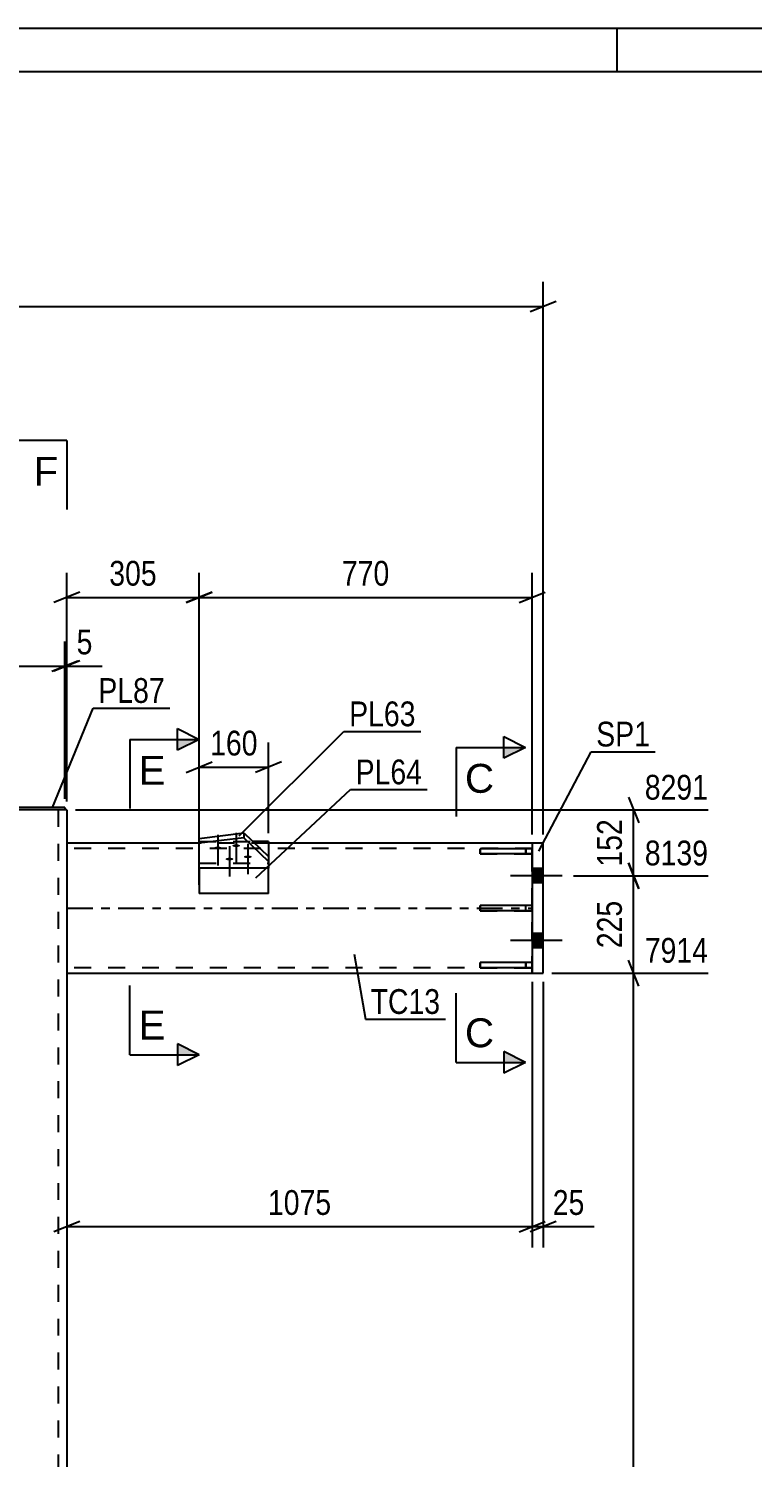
# Model space of a CAD drawing. Header units: millimetres. Extents: x 0 to 841, y 0 to 594.
# Drawn here: x 143 to 226.6, y 428.8 to 594 of the extents above; entities that cross this region are included whole.
import ezdxf

# ---------------------------------------------------------------- set-up
doc = ezdxf.new("R2010")
doc.units = ezdxf.units.MM
doc.linetypes.add('DXK_LINE_DOT2', pattern=[3.9198, 1.9599, -1.9599])
doc.linetypes.add('DXK_LINE_DOT3', pattern=[5.9187, 2.979, -0.9799, 0.9799, -0.9799])
doc.styles.add('Arial', font='arial.ttf', dxfattribs={"height": 0.2})
doc.styles.add('Arial Narrow', font='ARIALN.TTF', dxfattribs={"height": 0.2})

# ---------------------------------------------------------------- blocks, each defined once
blk = doc.blocks.new('Unknown-682121855-1161')
at = {"color": 5, "linetype": 'Continuous'}
for p, q in [((841, 594), (0, 594)), ((211, 589), (211, 594)), ((836, 589), (5, 589))]:
    blk.add_line(p, q, dxfattribs=at)
blk = doc.blocks.new('Part-682121855-5999 - 5917')
at = {"color": 2, "linetype": 'Continuous'}
for p, q in [((122.7, 503.98), (131.2, 503.98)), ((122.7, 503.98), (122.7, 503.68)), ((147.2, 503.98), (138.7, 503.98)), ((147.2, 503.98), (147.2, 503.68)), ((122.7, 503.68), (123.53, 503.68)), ((147.2, 503.68), (146.36, 503.68))]:
    blk.add_line(p, q, dxfattribs=at)
at = {"color": 7, "linetype": 'DXK_LINE_DOT2'}
for p, q in [((138.7, 503.98), (131.2, 503.98)), ((146.36, 503.68), (123.53, 503.68))]:
    blk.add_line(p, q, dxfattribs=at)
blk = doc.blocks.new('Part-682121855-5923 - 5917')
at = {"color": 2, "linetype": 'Continuous'}
for p, q in [((162.72, 499.83), (147.45, 499.83)), ((201.2, 499.83), (170.74, 499.83)), ((147.45, 484.83), (201.2, 484.83))]:
    blk.add_line(p, q, dxfattribs=at)
at = {"color": 7, "linetype": 'DXK_LINE_DOT2'}
for p, q in [((147.45, 499.83), (147.45, 484.83)), ((201.2, 499.23), (147.45, 499.23)), ((170.74, 499.83), (162.72, 499.83)), ((201.2, 484.83), (201.2, 499.83)), ((201.2, 485.43), (147.45, 485.43))]:
    blk.add_line(p, q, dxfattribs=at)
at = {"color": 7, "linetype": 'DXK_LINE_DOT3'}
blk.add_line((147.45, 492.33), (201.2, 492.33), dxfattribs=at)
blk = doc.blocks.new('Part-682121855-6006 - 5917')
at = {"color": 2, "linetype": 'Continuous'}
for p, q in [((201.2, 499.2), (195.2, 499.2)), ((195.2, 498.6), (195.2, 499.2)), ((201.2, 499.2), (201.2, 498.6)), ((201.2, 498.6), (195.2, 498.6))]:
    blk.add_line(p, q, dxfattribs=at)
at = {"color": 7, "linetype": 'DXK_LINE_DOT2'}
blk.add_line((200.45, 498.6), (200.45, 499.2), dxfattribs=at)
blk = doc.blocks.new('Part-682121855-6007 - 5917')
at = {"color": 2, "linetype": 'Continuous'}
for p, q in [((201.2, 486.05), (195.2, 486.05)), ((195.2, 485.45), (195.2, 486.05)), ((201.2, 486.05), (201.2, 485.45)), ((201.2, 485.45), (195.2, 485.45))]:
    blk.add_line(p, q, dxfattribs=at)
at = {"color": 7, "linetype": 'DXK_LINE_DOT2'}
blk.add_line((200.45, 485.45), (200.45, 486.05), dxfattribs=at)
blk = doc.blocks.new('Part-682121855-6021 - 5917')
at = {"color": 7, "linetype": 'DXK_LINE_DOT2'}
for p, q in [((162.72, 496.97), (162.72, 500.02)), ((162.72, 500.02), (168.96, 500.02)), ((170.74, 498.31), (170.74, 496.97))]:
    blk.add_line(p, q, dxfattribs=at)
at = {"color": 2, "linetype": 'Continuous'}
for p, q in [((170.74, 500.02), (168.96, 500.02)), ((170.74, 500.02), (170.74, 498.31)), ((162.72, 496.97), (162.72, 494.02)), ((170.74, 494.02), (170.74, 496.97)), ((170.74, 494.02), (162.72, 494.02))]:
    blk.add_line(p, q, dxfattribs=at)
blk = doc.blocks.new('Part-682121855-6004 - 5917')
at = {"color": 2, "linetype": 'Continuous'}
for p, q in [((202.45, 499.83), (201.2, 499.83)), ((201.2, 499.83), (201.2, 484.83)), ((202.45, 484.83), (202.45, 499.83)), ((201.2, 484.83), (202.45, 484.83))]:
    blk.add_line(p, q, dxfattribs=at)
blk = doc.blocks.new('Part-682121855-6005 - 5917')
at = {"color": 2, "linetype": 'Continuous'}
for p, q in [((201.2, 492.63), (195.2, 492.63)), ((195.2, 492.03), (195.2, 492.63)), ((201.2, 492.63), (201.2, 492.03)), ((201.2, 492.03), (195.2, 492.03))]:
    blk.add_line(p, q, dxfattribs=at)
at = {"color": 7, "linetype": 'DXK_LINE_DOT2'}
blk.add_line((200.45, 492.03), (200.45, 492.63), dxfattribs=at)
blk = doc.blocks.new('Part-682121855-6008 - 5917')
at = {"color": 7, "linetype": 'DXK_LINE_DOT2'}
for p, q in [((201.2, 492.63), (195.2, 492.63)), ((195.2, 492.63), (195.2, 492.03)), ((200.45, 492.03), (200.45, 492.63)), ((201.2, 492.03), (201.2, 492.63)), ((195.2, 492.03), (201.2, 492.03))]:
    blk.add_line(p, q, dxfattribs=at)
blk = doc.blocks.new('Part-682121855-6009 - 5917')
at = {"color": 7, "linetype": 'DXK_LINE_DOT2'}
for p, q in [((201.2, 499.2), (195.2, 499.2)), ((195.2, 499.2), (195.2, 498.6)), ((200.45, 499.2), (200.45, 498.6)), ((201.2, 498.6), (201.2, 499.2)), ((195.2, 498.6), (201.2, 498.6))]:
    blk.add_line(p, q, dxfattribs=at)
blk = doc.blocks.new('Part-682121855-6010 - 5917')
at = {"color": 7, "linetype": 'DXK_LINE_DOT2'}
for p, q in [((201.2, 486.05), (195.2, 486.05)), ((195.2, 486.05), (195.2, 485.45)), ((200.45, 486.05), (200.45, 485.45)), ((201.2, 485.45), (201.2, 486.05)), ((195.2, 485.45), (201.2, 485.45))]:
    blk.add_line(p, q, dxfattribs=at)
blk = doc.blocks.new('Part-682121855-6040 - 5917')
at = {"color": 2, "linetype": 'Continuous'}
for p, q in [((146.36, 503.68), (138.7, 503.68)), ((147.45, 503.68), (147.2, 503.68)), ((147.45, 503.68), (147.45, 307.33))]:
    blk.add_line(p, q, dxfattribs=at)
at = {"color": 7, "linetype": 'DXK_LINE_DOT2'}
for p, q in [((147.2, 503.68), (145.45, 503.68)), ((146.45, 503.68), (146.45, 307.33))]:
    blk.add_line(p, q, dxfattribs=at)
blk = doc.blocks.new('Part-682121855-6059 - 5917')
at = {"color": 2, "linetype": 'Continuous'}
for p, q in [((162.72, 500.4), (167.9, 501.05)), ((167.9, 500.48), (162.72, 499.84)), ((167.9, 501.05), (170.74, 498.31)), ((167.9, 501.05), (167.9, 500.48)), ((170.74, 497.74), (167.9, 500.48)), ((162.72, 496.97), (162.72, 500.4)), ((170.74, 498.31), (170.74, 496.97)), ((170.74, 496.97), (162.72, 496.97))]:
    blk.add_line(p, q, dxfattribs=at)
at = {"color": 7, "linetype": 'DXK_LINE_DOT2'}
blk.add_line((162.72, 497.54), (170.74, 497.54), dxfattribs=at)
blk = doc.blocks.new('Bolt-682121855-6067 - 5917')
at = {"linetype": 'Continuous'}
for points in [[(201.2, 496.9), (201.2, 495.25), (202.45, 495.25), (202.45, 496.9)], [(201.2, 496.9), (201.2, 495.25), (202.45, 495.25), (202.45, 496.9)], [(201.2, 489.4), (201.2, 487.75), (202.45, 487.75), (202.45, 489.4)], [(201.2, 489.4), (201.2, 487.75), (202.45, 487.75), (202.45, 489.4)]]:
    blk.add_hatch(color=1, dxfattribs=at).paths.add_polyline_path(points)
at = {"color": 1, "linetype": 'Continuous'}
for p, q in [((204.65, 496.08), (198.7, 496.08)), ((204.65, 496.08), (198.7, 496.08)), ((202.45, 496.9), (201.2, 496.9)), ((202.45, 496.9), (201.2, 496.9)), ((202.45, 495.25), (201.2, 495.25)), ((202.45, 495.25), (201.2, 495.25)), ((202.45, 489.4), (201.2, 489.4)), ((202.45, 489.4), (201.2, 489.4)), ((204.65, 488.58), (198.7, 488.58)), ((204.65, 488.58), (198.7, 488.58)), ((202.45, 487.75), (201.2, 487.75)), ((202.45, 487.75), (201.2, 487.75))]:
    blk.add_line(p, q, dxfattribs=at)
blk = doc.blocks.new('Bolt-682121855-6068 - 5917')
at = {"linetype": 'Continuous'}
for points in [[(164.88, 499.45), (164.97, 499.45), (165.06, 499.44), (165.14, 499.42), (165.21, 499.4), (165.27, 499.38), (165.31, 499.35), (165.33, 499.32), (165.33, 499.28), (165.31, 499.25), (165.27, 499.22), (165.21, 499.2), (165.14, 499.18), (165.06, 499.16), (164.97, 499.15), (164.88, 499.15), (164.79, 499.15), (164.7, 499.16), (164.62, 499.18), (164.55, 499.2), (164.49, 499.22), (164.45, 499.25), (164.43, 499.28), (164.43, 499.32), (164.45, 499.35), (164.49, 499.38), (164.55, 499.4), (164.62, 499.42), (164.7, 499.44), (164.79, 499.45)], [(167, 499.71), (167.09, 499.71), (167.18, 499.7), (167.26, 499.68), (167.33, 499.66), (167.39, 499.63), (167.43, 499.61), (167.45, 499.57), (167.45, 499.54), (167.43, 499.51), (167.39, 499.48), (167.33, 499.45), (167.26, 499.43), (167.18, 499.42), (167.09, 499.41), (167, 499.4), (166.91, 499.41), (166.82, 499.42), (166.74, 499.43), (166.67, 499.45), (166.61, 499.48), (166.57, 499.51), (166.55, 499.54), (166.55, 499.57), (166.57, 499.61), (166.61, 499.63), (166.67, 499.66), (166.74, 499.68), (166.82, 499.7), (166.91, 499.71)], [(166.22, 498.16), (166.31, 498.16), (166.4, 498.15), (166.48, 498.14), (166.55, 498.11), (166.61, 498.09), (166.65, 498.06), (166.66, 498.03), (166.66, 497.99), (166.65, 497.96), (166.61, 497.93), (166.55, 497.91), (166.48, 497.89), (166.4, 497.87), (166.31, 497.86), (166.22, 497.86), (166.12, 497.86), (166.03, 497.87), (165.95, 497.89), (165.88, 497.91), (165.83, 497.93), (165.79, 497.96), (165.77, 497.99), (165.77, 498.03), (165.79, 498.06), (165.83, 498.09), (165.88, 498.11), (165.95, 498.14), (166.03, 498.15), (166.12, 498.16)], [(168.34, 498.42), (168.43, 498.42), (168.52, 498.41), (168.6, 498.39), (168.67, 498.37), (168.73, 498.35), (168.77, 498.32), (168.79, 498.28), (168.79, 498.25), (168.77, 498.22), (168.73, 498.19), (168.67, 498.17), (168.6, 498.14), (168.52, 498.13), (168.43, 498.12), (168.34, 498.11), (168.24, 498.12), (168.15, 498.13), (168.07, 498.14), (168, 498.17), (167.95, 498.19), (167.91, 498.22), (167.89, 498.25), (167.89, 498.28), (167.91, 498.32), (167.95, 498.35), (168, 498.37), (168.07, 498.39), (168.15, 498.41), (168.24, 498.42)]]:
    blk.add_hatch(color=1, dxfattribs=at).paths.add_polyline_path(points)
at = {"color": 1, "linetype": 'Continuous'}
for p, q in [((164.88, 500.8), (164.88, 497.28)), ((167, 501.06), (167, 497.54)), ((166.22, 499.51), (166.22, 495.99)), ((168.34, 499.77), (168.34, 496.25))]:
    blk.add_line(p, q, dxfattribs=at)
blk = doc.blocks.new('StraightDimension-682121855-6231 - 5917')
at = {"color": 7, "linetype": 'Continuous'}
for p, q in [((122.7, 504.98), (122.7, 523.17)), ((147.2, 504.98), (147.2, 523.17)), ((124.2, 520.92), (121.2, 519.72)), ((122.7, 520.32), (147.2, 520.32)), ((145.7, 519.72), (148.7, 520.92))]:
    blk.add_line(p, q, dxfattribs=at)
at = {"color": 0}
blk.add_wipeout([(138.29, 521.07), (138.29, 525.27), (131.6, 525.27), (131.6, 521.07)], dxfattribs=at)
at = {"color": 3, "style": 'Arial Narrow'}
blk.add_text('490', height=2.863, dxfattribs=at).set_placement((132.2, 521.67))
blk = doc.blocks.new('StraightDimension-682121855-6186 - 5917')
at = {"color": 7, "linetype": 'Continuous'}
for p, q in [((67.45, 485.83), (67.45, 564.73)), ((202.45, 500.83), (202.45, 564.73)), ((68.95, 562.48), (65.95, 561.28)), ((67.45, 561.88), (202.45, 561.88)), ((200.95, 561.28), (203.95, 562.48))]:
    blk.add_line(p, q, dxfattribs=at)
at = {"color": 0}
blk.add_wipeout([(139.2, 562.63), (139.2, 566.83), (130.69, 566.83), (130.69, 562.63)], dxfattribs=at)
at = {"color": 3, "style": 'Arial Narrow'}
blk.add_text('2700', height=2.863, dxfattribs=at).set_placement((131.29, 563.23))
blk = doc.blocks.new('StraightDimension-682121855-6221 - 5917')
at = {"color": 7, "linetype": 'Continuous'}
for p, q in [((147.2, 504.98), (147.2, 523.17)), ((147.45, 504.68), (147.45, 523.17)), ((145.7, 519.72), (148.7, 520.92)), ((148.95, 520.92), (145.95, 519.72)), ((147.2, 520.32), (147.45, 520.32))]:
    blk.add_line(p, q, dxfattribs=at)
at = {"color": 0}
blk.add_wipeout([(151, 521.07), (151, 525.27), (147.97, 525.27), (147.97, 521.07)], dxfattribs=at)
at = {"color": 7, "linetype": 'Continuous'}
blk.add_line((147.45, 520.32), (151.52, 520.32), dxfattribs=at)
blk.add_line((147.45, 520.32), (151.52, 520.32), dxfattribs=at)
at = {"color": 3, "style": 'Arial Narrow'}
blk.add_text('5', height=2.86, dxfattribs=at).set_placement((148.57, 521.67))
blk = doc.blocks.new('StraightDimension-682121855-6279 - 5917')
at = {"color": 7, "linetype": 'Continuous'}
for p, q in [((147.45, 483.83), (147.45, 453.13)), ((201.2, 483.83), (201.2, 453.13)), ((148.95, 456.13), (145.95, 454.93)), ((199.7, 454.93), (202.7, 456.13)), ((147.45, 455.53), (201.2, 455.53))]:
    blk.add_line(p, q, dxfattribs=at)
at = {"color": 0}
blk.add_wipeout([(178.58, 456.28), (178.58, 460.48), (170.07, 460.48), (170.07, 456.28)], dxfattribs=at)
at = {"color": 3, "style": 'Arial Narrow'}
blk.add_text('1075', height=2.863, dxfattribs=at).set_placement((170.67, 456.88))
blk = doc.blocks.new('StraightDimension-682121855-6292 - 5917')
at = {"color": 7, "linetype": 'Continuous'}
for p, q in [((201.2, 483.83), (201.2, 453.13)), ((202.45, 483.83), (202.45, 453.13)), ((199.7, 454.93), (202.7, 456.13)), ((203.95, 456.13), (200.95, 454.93)), ((201.2, 455.53), (202.45, 455.53))]:
    blk.add_line(p, q, dxfattribs=at)
at = {"color": 0}
blk.add_wipeout([(207.83, 456.28), (207.83, 460.48), (202.97, 460.48), (202.97, 456.28)], dxfattribs=at)
at = {"color": 7, "linetype": 'Continuous'}
blk.add_line((202.45, 455.53), (208.35, 455.53), dxfattribs=at)
blk.add_line((202.45, 455.53), (208.35, 455.53), dxfattribs=at)
at = {"color": 3, "style": 'Arial Narrow'}
blk.add_text('25', height=2.863, dxfattribs=at).set_placement((203.57, 456.88))
blk = doc.blocks.new('StraightDimension-682121855-6347 - 5917')
at = {"color": 7, "linetype": 'Continuous'}
for p, q in [((162.72, 495.02), (162.72, 531.11)), ((201.2, 500.83), (201.2, 531.11)), ((164.22, 528.86), (161.22, 527.66)), ((199.7, 527.66), (202.7, 528.86)), ((162.72, 528.26), (201.2, 528.26))]:
    blk.add_line(p, q, dxfattribs=at)
at = {"color": 0}
blk.add_wipeout([(185.3, 529.01), (185.3, 533.21), (178.61, 533.21), (178.61, 529.01)], dxfattribs=at)
at = {"color": 3, "style": 'Arial Narrow'}
blk.add_text('770', height=2.863, dxfattribs=at).set_placement((179.21, 529.61))
blk = doc.blocks.new('StraightDimension-682121855-6355 - 5917')
at = {"color": 7, "linetype": 'Continuous'}
for p, q in [((147.45, 504.68), (147.45, 531.11)), ((162.72, 495.02), (162.72, 531.11)), ((148.95, 528.86), (145.95, 527.66)), ((161.22, 527.66), (164.22, 528.86)), ((147.45, 528.26), (162.72, 528.26))]:
    blk.add_line(p, q, dxfattribs=at)
at = {"color": 0}
blk.add_wipeout([(158.42, 529.01), (158.42, 533.21), (151.74, 533.21), (151.74, 529.01)], dxfattribs=at)
at = {"color": 3, "style": 'Arial Narrow'}
blk.add_text('305', height=2.863, dxfattribs=at).set_placement((152.34, 529.61))
blk = doc.blocks.new('StraightDimension-682121855-37267 - 5917')
at = {"color": 7, "linetype": 'Continuous'}
for p, q in [((162.72, 501.4), (162.72, 511.48)), ((170.74, 501.02), (170.74, 511.48)), ((161.22, 508.03), (164.22, 509.23)), ((172.24, 509.23), (169.24, 508.03)), ((162.72, 508.63), (170.74, 508.63))]:
    blk.add_line(p, q, dxfattribs=at)
at = {"color": 0}
blk.add_wipeout([(170.07, 509.38), (170.07, 513.58), (163.39, 513.58), (163.39, 509.38)], dxfattribs=at)
at = {"color": 3, "style": 'Arial Narrow'}
blk.add_text('160', height=2.863, dxfattribs=at).set_placement((163.99, 509.98))
blk = doc.blocks.new('StraightDimension-682121855-37403 - 5917')
at = {"color": 7, "linetype": 'Continuous'}
for p, q in [((212.3, 505.18), (213.5, 502.18)), ((148.45, 503.68), (221.52, 503.68)), ((212.9, 496.08), (212.9, 503.68)), ((213.5, 494.58), (212.3, 497.58)), ((205.95, 496.08), (221.52, 496.08))]:
    blk.add_line(p, q, dxfattribs=at)
at = {"color": 0, "linetype": 'Continuous'}
blk.add_wipeout([(222.12, 504.28), (222.12, 508.48), (213.6, 508.48), (213.6, 504.28)], dxfattribs=at)
at = {"color": 0}
blk.add_wipeout([(212.15, 503.22), (207.95, 503.22), (207.95, 496.54), (212.15, 496.54)], dxfattribs=at)
at = {"color": 3, "linetype": 'Continuous', "style": 'Arial Narrow'}
blk.add_text('8291', height=2.863, dxfattribs=at).set_placement((214.2, 504.88))
at = {"color": 3, "style": 'Arial Narrow'}
blk.add_text('152', height=2.863, rotation=90.0002, dxfattribs=at).set_placement((211.55, 497.14))
blk = doc.blocks.new('StraightDimension-682121855-37404 - 5917')
at = {"color": 7, "linetype": 'Continuous'}
for p, q in [((212.3, 497.58), (213.5, 494.58)), ((205.95, 496.08), (221.52, 496.08)), ((212.9, 484.83), (212.9, 496.08)), ((213.5, 483.33), (212.3, 486.33)), ((203.45, 484.83), (221.52, 484.83))]:
    blk.add_line(p, q, dxfattribs=at)
at = {"color": 0, "linetype": 'Continuous'}
blk.add_wipeout([(222.12, 496.68), (222.12, 500.88), (213.6, 500.88), (213.6, 496.68)], dxfattribs=at)
at = {"color": 0}
blk.add_wipeout([(212.15, 493.79), (207.95, 493.79), (207.95, 487.11), (212.15, 487.11)], dxfattribs=at)
at = {"color": 3, "linetype": 'Continuous', "style": 'Arial Narrow'}
blk.add_text('8139', height=2.863, dxfattribs=at).set_placement((214.2, 497.28))
at = {"color": 3, "style": 'Arial Narrow'}
blk.add_text('225', height=2.863, rotation=90.0002, dxfattribs=at).set_placement((211.55, 487.71))
blk = doc.blocks.new('StraightDimension-682121855-37405 - 5917')
at = {"color": 7, "linetype": 'Continuous'}
for p, q in [((213.5, 483.33), (212.3, 486.33)), ((203.45, 484.83), (221.52, 484.83)), ((212.9, 342.83), (212.9, 484.83)), ((212.3, 344.33), (213.5, 341.33)), ((175.95, 342.83), (221.52, 342.83))]:
    blk.add_line(p, q, dxfattribs=at)
at = {"color": 0, "linetype": 'Continuous'}
blk.add_wipeout([(222.12, 485.43), (222.12, 489.63), (213.6, 489.63), (213.6, 485.43)], dxfattribs=at)
at = {"color": 0}
blk.add_wipeout([(212.15, 418.08), (207.95, 418.08), (207.95, 409.57), (212.15, 409.57)], dxfattribs=at)
at = {"color": 3, "linetype": 'Continuous', "style": 'Arial Narrow'}
blk.add_text('7914', height=2.863, dxfattribs=at).set_placement((214.2, 486.03))
at = {"color": 3, "style": 'Arial Narrow'}
blk.add_text('2840', height=2.863, rotation=90.0002, dxfattribs=at).set_placement((211.55, 410.17))
blk = doc.blocks.new('Mark-682121855-5919 - 5917')
at = {"color": 0}
blk.add_wipeout([(190.56, 480.11), (190.56, 483.11), (182.53, 483.11), (182.53, 480.11)], dxfattribs=at)
blk.add_wipeout([(190.56, 480.11), (190.56, 483.11), (182.53, 483.11), (182.53, 480.11)], dxfattribs=at)
at = {"color": 30, "linetype": 'Continuous'}
for p, q in [((180.62, 487), (181.93, 479.51)), ((181.93, 479.51), (191.16, 479.51))]:
    blk.add_line(p, q, dxfattribs=at)
at = {"color": 3, "style": 'Arial Narrow'}
blk.add_text('TC13', height=2.863, dxfattribs=at).set_placement((182.53, 480.11))
blk = doc.blocks.new('Mark-682121855-6000 - 5917')
at = {"color": 0}
blk.add_wipeout([(214.8, 511.02), (214.8, 514.02), (208.59, 514.02), (208.59, 511.02)], dxfattribs=at)
blk.add_wipeout([(214.8, 511.02), (214.8, 514.02), (208.59, 514.02), (208.59, 511.02)], dxfattribs=at)
at = {"color": 30, "linetype": 'Continuous'}
for p, q in [((201.94, 498.92), (207.99, 510.42)), ((207.99, 510.42), (215.4, 510.42))]:
    blk.add_line(p, q, dxfattribs=at)
at = {"color": 3, "style": 'Arial Narrow'}
blk.add_text('SP1', height=2.863, dxfattribs=at).set_placement((208.59, 511.02))
blk = doc.blocks.new('Mark-682121855-6017 - 5917')
at = {"color": 0}
blk.add_wipeout([(188.47, 506.65), (188.47, 509.65), (180.8, 509.65), (180.8, 506.65)], dxfattribs=at)
blk.add_wipeout([(188.47, 506.65), (188.47, 509.65), (180.8, 509.65), (180.8, 506.65)], dxfattribs=at)
at = {"color": 30, "linetype": 'Continuous'}
for p, q in [((169.26, 495.83), (180.2, 506.05)), ((180.2, 506.05), (189.07, 506.05))]:
    blk.add_line(p, q, dxfattribs=at)
at = {"color": 3, "style": 'Arial Narrow'}
blk.add_text('PL64', height=2.863, dxfattribs=at).set_placement((180.8, 506.65))
blk = doc.blocks.new('SectionMark-682121855-6396 - 5917')
at = {"linetype": 'Continuous'}
for points in [[(197.92, 509.67), (197.92, 510.92), (200.42, 510.92)], [(197.92, 474.51), (197.92, 475.76), (200.42, 474.51)]]:
    blk.add_hatch(color=6, dxfattribs=at).paths.add_polyline_path(points)
at = {"color": 6, "linetype": 'Continuous'}
for p, q in [((197.92, 509.67), (197.92, 512.17)), ((197.92, 512.17), (200.42, 510.92)), ((192.42, 510.92), (192.42, 502.92)), ((192.42, 510.92), (200.42, 510.92)), ((200.42, 510.92), (197.92, 509.67)), ((192.42, 474.51), (192.42, 482.51)), ((200.42, 474.51), (197.92, 475.76)), ((197.92, 475.76), (197.92, 473.26)), ((192.42, 474.51), (200.42, 474.51)), ((200.42, 474.51), (197.92, 473.26))]:
    blk.add_line(p, q, dxfattribs=at)
at = {"color": 0, "linetype": 'Continuous'}
for points in [[(196.79, 505.67), (196.79, 509.17), (193.42, 509.17), (193.42, 505.67)], [(196.79, 476.26), (196.79, 479.76), (193.42, 479.76), (193.42, 476.26)]]:
    blk.add_wipeout(points, dxfattribs=at)
at = {"color": 3, "linetype": 'Continuous', "style": 'Arial'}
for p in [(193.42, 505.67), (193.42, 476.26)]:
    blk.add_text('C', height=3.34, dxfattribs=at).set_placement(p)
blk = doc.blocks.new('Mark-682121855-5995 - 5917')
at = {"color": 0}
blk.add_wipeout([(158.75, 516.06), (158.75, 519.06), (151.08, 519.06), (151.08, 516.06)], dxfattribs=at)
blk.add_wipeout([(158.75, 516.06), (158.75, 519.06), (151.08, 519.06), (151.08, 516.06)], dxfattribs=at)
at = {"color": 30, "linetype": 'Continuous'}
for p, q in [((145.79, 503.98), (150.48, 515.46)), ((150.48, 515.46), (159.35, 515.46))]:
    blk.add_line(p, q, dxfattribs=at)
at = {"color": 3, "style": 'Arial Narrow'}
blk.add_text('PL87', height=2.863, dxfattribs=at).set_placement((151.08, 516.06))
blk = doc.blocks.new('SectionMark-682121855-6398 - 5917')
at = {"linetype": 'Continuous'}
for points in [[(160.22, 510.59), (160.22, 511.84), (162.72, 511.84)], [(160.22, 475.4), (160.22, 476.65), (162.72, 475.4)]]:
    blk.add_hatch(color=6, dxfattribs=at).paths.add_polyline_path(points)
at = {"color": 6, "linetype": 'Continuous'}
for p, q in [((160.22, 510.59), (160.22, 513.09)), ((160.22, 513.09), (162.72, 511.84)), ((154.72, 511.84), (154.72, 503.84)), ((154.72, 511.84), (162.72, 511.84)), ((162.72, 511.84), (160.22, 510.59)), ((154.72, 475.4), (154.72, 483.4)), ((162.72, 475.4), (160.22, 476.65)), ((160.22, 476.65), (160.22, 474.15)), ((154.72, 475.4), (162.72, 475.4)), ((162.72, 475.4), (160.22, 474.15))]:
    blk.add_line(p, q, dxfattribs=at)
at = {"color": 0, "linetype": 'Continuous'}
for points in [[(158.83, 506.59), (158.83, 510.09), (155.72, 510.09), (155.72, 506.59)], [(158.83, 477.15), (158.83, 480.65), (155.72, 480.65), (155.72, 477.15)]]:
    blk.add_wipeout(points, dxfattribs=at)
at = {"color": 3, "linetype": 'Continuous', "style": 'Arial'}
for p in [(155.72, 506.59), (155.72, 477.15)]:
    blk.add_text('E', height=3.34, dxfattribs=at).set_placement(p)
blk = doc.blocks.new('Mark-682121855-20177 - 5917')
at = {"color": 0}
blk.add_wipeout([(187.73, 513.36), (187.73, 516.36), (180.05, 516.36), (180.05, 513.36)], dxfattribs=at)
blk.add_wipeout([(187.73, 513.36), (187.73, 516.36), (180.05, 516.36), (180.05, 513.36)], dxfattribs=at)
at = {"color": 30, "linetype": 'Continuous'}
for p, q in [((167.34, 500.69), (179.45, 512.76)), ((179.45, 512.76), (188.33, 512.76))]:
    blk.add_line(p, q, dxfattribs=at)
at = {"color": 3, "style": 'Arial Narrow'}
blk.add_text('PL63', height=2.863, dxfattribs=at).set_placement((180.05, 513.36))
blk = doc.blocks.new('SectionMark-682121855-27954 - 5917')
at = {"color": 6, "linetype": 'Continuous'}
for q in [(139.45, 546.4), (147.45, 538.4)]:
    blk.add_line((147.45, 546.4), q, dxfattribs=at)
at = {"color": 0, "linetype": 'Continuous'}
blk.add_wipeout([(146.45, 541.15), (146.45, 544.65), (143.59, 544.65), (143.59, 541.15)], dxfattribs=at)
at = {"color": 3, "linetype": 'Continuous', "style": 'Arial'}
blk.add_text('F', height=3.34, dxfattribs=at).set_placement((143.59, 541.15))

msp = doc.modelspace()

# ---------------------------------------------------------------- block references
for name in ['Unknown-682121855-1161', 'Part-682121855-5999 - 5917', 'Part-682121855-6040 - 5917', 'Part-682121855-6059 - 5917', 'Bolt-682121855-6068 - 5917', 'Part-682121855-5923 - 5917', 'Part-682121855-6021 - 5917', 'Part-682121855-6006 - 5917', 'Part-682121855-6009 - 5917', 'Part-682121855-6004 - 5917', 'Bolt-682121855-6067 - 5917', 'Part-682121855-6005 - 5917', 'Part-682121855-6008 - 5917', 'Part-682121855-6007 - 5917', 'Part-682121855-6010 - 5917']:
    msp.add_blockref(name, (0, 0))

# ---------------------------------------------------------------- next in the draw order: block references
for name in ['StraightDimension-682121855-6231 - 5917', 'StraightDimension-682121855-6279 - 5917']:
    msp.add_blockref(name, (0, 0))

# ---------------------------------------------------------------- next in the draw order: block references
for name in ['StraightDimension-682121855-6186 - 5917', 'StraightDimension-682121855-6292 - 5917']:
    msp.add_blockref(name, (0, 0))

# ---------------------------------------------------------------- next in the draw order: block references
for name in ['StraightDimension-682121855-6347 - 5917', 'StraightDimension-682121855-6221 - 5917']:
    msp.add_blockref(name, (0, 0))

# ---------------------------------------------------------------- next in the draw order: block references
msp.add_blockref('StraightDimension-682121855-6355 - 5917', (0, 0))

# ---------------------------------------------------------------- next in the draw order: block references
msp.add_blockref('StraightDimension-682121855-37267 - 5917', (0, 0))

# ---------------------------------------------------------------- next in the draw order: block references
msp.add_blockref('StraightDimension-682121855-37403 - 5917', (0, 0))

# ---------------------------------------------------------------- next in the draw order: block references
for name in ['Mark-682121855-5995 - 5917', 'Mark-682121855-6017 - 5917', 'StraightDimension-682121855-37404 - 5917']:
    msp.add_blockref(name, (0, 0))

# ---------------------------------------------------------------- next in the draw order: block references
for name in ['SectionMark-682121855-27954 - 5917', 'Mark-682121855-20177 - 5917', 'Mark-682121855-6000 - 5917', 'SectionMark-682121855-6398 - 5917', 'StraightDimension-682121855-37405 - 5917']:
    msp.add_blockref(name, (0, 0))

# ---------------------------------------------------------------- next in the draw order: block references
for name in ['SectionMark-682121855-6396 - 5917', 'Mark-682121855-5919 - 5917']:
    msp.add_blockref(name, (0, 0))

doc.saveas('drawing.dxf')
